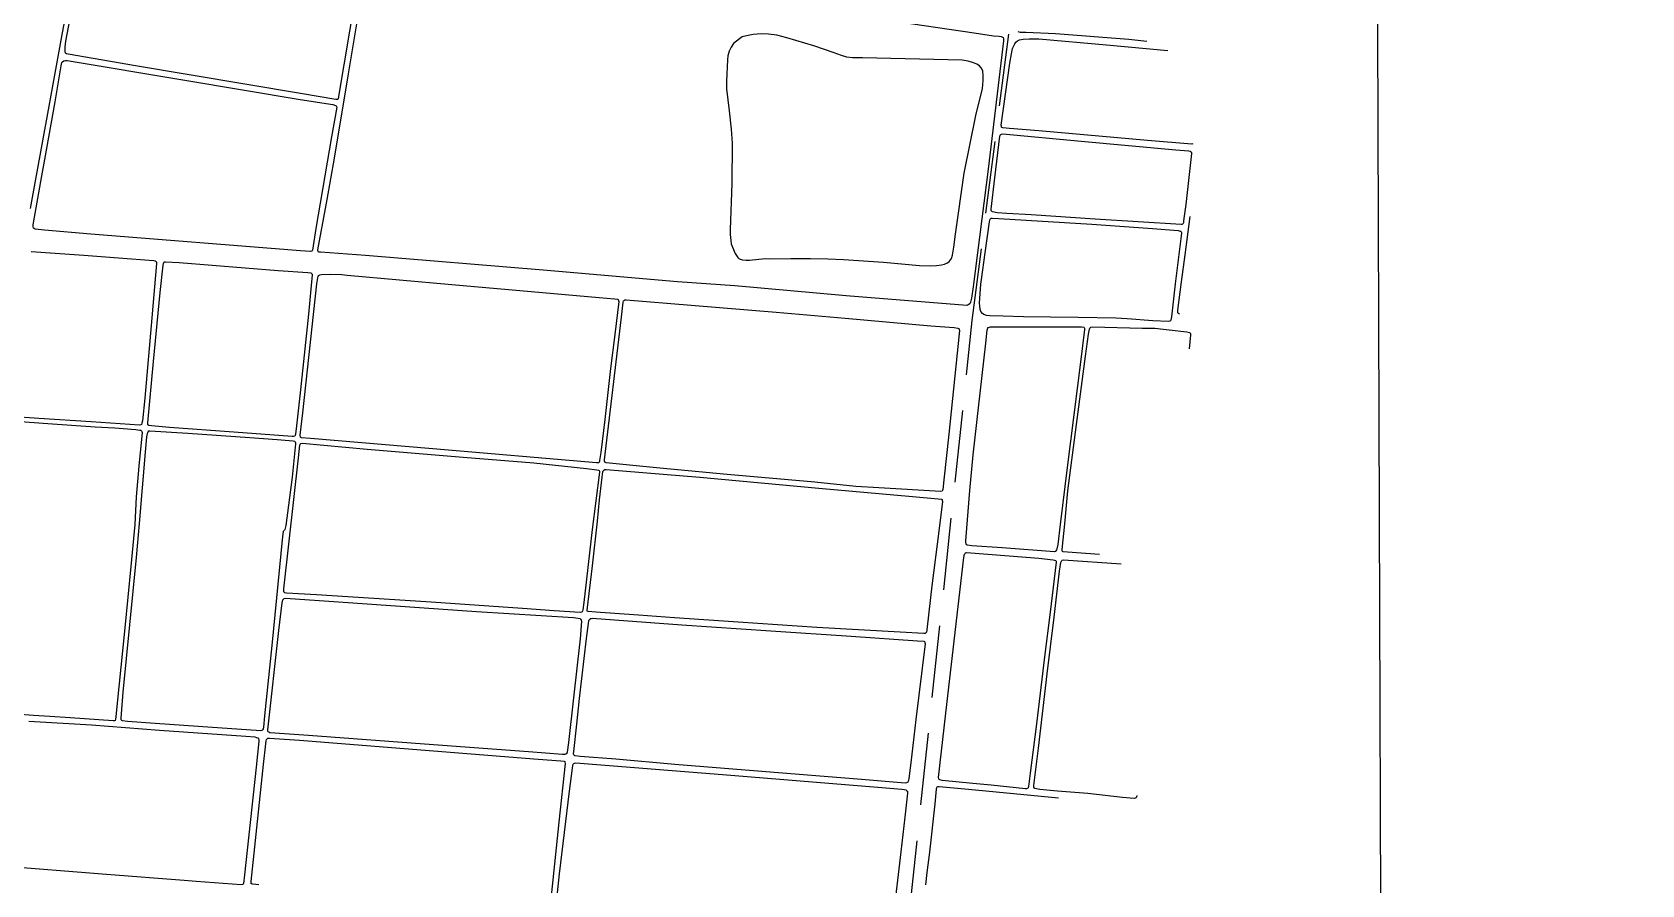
# Model space of a CAD drawing. Header units: metres. Extents: x 2 to 659295185, y -28 to 1124222152.
# Drawn here: x 659807 to 660924, y 1121860 to 1122451 of the extents above; entities that cross this region are included whole.
import ezdxf

# ---------------------------------------------------------------- set-up
doc = ezdxf.new("R2010")
doc.units = ezdxf.units.M
doc.header["$MEASUREMENT"] = 0
doc.linetypes.add('HIDDEN', pattern=[0.375, 0.25, -0.125])
doc.layers.add('División Parroquial', color=130, linetype='CONTINUOUS')
doc.layers.add('MANZANA', color=30, linetype='CONTINUOUS')
doc.layers.add('Limite Municipio', color=1, linetype='HIDDEN', lineweight=30)

msp = doc.modelspace()

# ---------------------------------------------------------------- linework, layer by layer
at = {"layer": 'División Parroquial', "color": 1, "flags": 128}
msp.add_lwpolyline([(660541.9791, 1123647.2094), (660568.3658, 1123600.6689), (660633.2193, 1123572.8945), (660679.4126, 1123590.261), (660736.4903, 1123597.4895), (660744.1507, 1121375.8717), (660747.4985, 1120403.1997)], dxfattribs=at)
at = {"layer": 'Limite Municipio', "color": 4, "linetype": 'HIDDEN', "lineweight": -3, "ltscale": 200}
msp.add_lwpolyline([(660578.0048, 1120632.9916), (660665.8177, 1121655.962), (660399.8619, 1121691.383), (660459.3346, 1122251.1816), (660620.3506, 1123516.0091), (660707.8769, 1124281.3124), (660742.4515, 1124368.6583), (660733.5109, 1124403.5071), (660683.7897, 1124483.6592), (660705.5993, 1124900.9898), (660734.4164, 1124927.6763), (661101.2557, 1125671.1097), (661132.5681, 1125745.1859), (661162.2243, 1125745.8423), (661217.1414, 1125787.7676), (661565.8495, 1126105.0778)], dxfattribs=at)
at = {"layer": 'MANZANA', "lineweight": -2}
for p, q in [((659830.3709, 1122444.7796), (659843.4323, 1122514.1855)), ((659837.7839, 1122503.7576), (659827.8312, 1122450.5184)), ((660032.9136, 1122485.7213), (660019.3574, 1122405.0377)), ((659827.8312, 1122450.5184), (659818.5216, 1122399.7088)), ((660492.7596, 1122450.8484), (660491.1186, 1122451.3983)), ((660492.1246, 1122445.6494), (660494.6479, 1122446.2193)), ((660496.5939, 1122450.7584), (660492.7596, 1122450.8484)), ((660494.6479, 1122446.2193), (660498.6966, 1122446.4593)), ((660516.9859, 1122449.8586), (660496.5939, 1122450.7584)), ((660498.6966, 1122446.4593), (660503.0834, 1122446.3693)), ((660503.0834, 1122446.3693), (660505.4912, 1122446.3793)), ((660505.4912, 1122446.3793), (660552.41, 1122442.2701)), ((660567.9534, 1122445.9894), (660516.9859, 1122449.8586)), ((659829.8432, 1122440.6804), (659830.3709, 1122444.7796)), ((659829.8514, 1122438.5809), (659829.8432, 1122440.6804)), ((659829.8597, 1122437.3611), (659829.8514, 1122438.5809)), ((659830.1895, 1122436.5913), (659829.8597, 1122437.3611)), ((659830.742, 1122436.1514), (659830.1895, 1122436.5913)), ((659832.0613, 1122435.7115), (659830.742, 1122436.1514)), ((659878.774, 1122427.7431), (659832.0613, 1122435.7115)), ((660485.4043, 1122429.4727), (660486.468, 1122436.1114)), ((660486.468, 1122436.1114), (660487.3338, 1122439.7706)), ((660487.3338, 1122439.7706), (660488.9582, 1122443.09)), ((660488.9582, 1122443.09), (660489.5025, 1122444.0898)), ((660489.5025, 1122444.0898), (660490.7064, 1122444.9796)), ((660490.7064, 1122444.9796), (660492.1246, 1122445.6494)), ((660552.41, 1122442.2701), (660594.9503, 1122438.2609)), ((660580.3469, 1122444.6096), (660567.9534, 1122445.9894)), ((659822.8919, 1122402.7182), (659827.0561, 1122427.6231)), ((659827.0561, 1122427.6231), (659827.5921, 1122430.0526)), ((659827.5921, 1122430.0526), (659827.9219, 1122430.5025)), ((659827.9219, 1122430.5025), (659828.9031, 1122431.1624)), ((659828.9031, 1122431.1624), (659830.107, 1122431.5023)), ((659830.107, 1122431.5023), (659831.2037, 1122431.5123)), ((659831.2037, 1122431.5123), (659913.0108, 1122417.8251)), ((659993.1521, 1122408.567), (659878.774, 1122427.7431)), ((660479.459, 1122386.6414), (660485.4043, 1122429.4727)), ((659913.0108, 1122417.8251), (659992.847, 1122404.4778)), ((659815.7263, 1122362.7563), (659822.8919, 1122402.7182)), ((659992.847, 1122404.4778), (660015.5396, 1122400.8186)), ((660017.7165, 1122404.2579), (659993.1521, 1122408.567)), ((660018.706, 1122404.2579), (660017.7165, 1122404.2579)), ((660019.143, 1122404.3678), (660018.706, 1122404.2579)), ((660019.3574, 1122405.0377), (660019.143, 1122404.3678)), ((659818.5216, 1122399.7088), (659809.3275, 1122349.1191)), ((660018.2937, 1122399.0589), (660014.6573, 1122378.4731)), ((660015.5396, 1122400.8186), (660017.4114, 1122400.2687)), ((660017.4114, 1122400.2687), (660017.8484, 1122399.9387)), ((660017.8484, 1122399.9387), (660018.1782, 1122399.4988)), ((660018.1782, 1122399.4988), (660018.2937, 1122399.0589)), ((660478.4036, 1122378.893), (660478.7251, 1122379.6729)), ((660478.7251, 1122379.6729), (660479.1622, 1122380.1128)), ((660479.1622, 1122380.1128), (660479.5992, 1122380.3427)), ((660479.5745, 1122385.8716), (660479.459, 1122386.6414)), ((660479.6899, 1122385.2117), (660479.5745, 1122385.8716)), ((660479.5992, 1122380.3427), (660480.4733, 1122380.4527)), ((660479.9043, 1122384.9918), (660479.6899, 1122385.2117)), ((660480.4568, 1122384.6618), (660479.9043, 1122384.9918)), ((660485.058, 1122384.3419), (660480.4568, 1122384.6618)), ((660480.4733, 1122380.4527), (660534.9618, 1122375.5037)), ((660505.4499, 1122382.6723), (660485.058, 1122384.3419)), ((660580.9819, 1122376.0436), (660505.4499, 1122382.6723)), ((660014.6573, 1122378.4731), (660003.8717, 1122314.936)), ((660474.9156, 1122350.0189), (660477.6614, 1122373.2542)), ((660477.6614, 1122373.2542), (660478.4036, 1122378.893)), ((660534.9618, 1122375.5037), (660600.6235, 1122369.4949)), ((660611.6729, 1122373.3042), (660580.9819, 1122376.0436)), ((660600.6235, 1122369.4949), (660609.5042, 1122368.7651)), ((660609.5042, 1122368.7651), (660610.6009, 1122368.4352)), ((660610.6009, 1122368.4352), (660611.1534, 1122367.9952)), ((660611.1534, 1122367.9952), (660611.376, 1122367.5553)), ((660612.3326, 1122373.5241), (660611.6729, 1122373.3042)), ((659813.6978, 1122351.4686), (659815.7263, 1122362.7563)), ((660611.0627, 1122362.7963), (660607.484, 1122331.5927)), ((660611.4832, 1122366.9954), (660611.0627, 1122362.7963)), ((660611.376, 1122367.5553), (660611.4832, 1122366.9954)), ((659809.3275, 1122349.1191), (659805.5839, 1122328.7532)), ((659807.6041, 1122317.3755), (659813.6978, 1122351.4686)), ((660472.4913, 1122328.3233), (660474.9156, 1122350.0189)), ((660472.4995, 1122327.5535), (660472.4913, 1122328.3233)), ((660472.6067, 1122327.0036), (660472.4995, 1122327.5535)), ((660472.9366, 1122326.6737), (660472.6067, 1122327.0036)), ((660473.3818, 1122326.4537), (660472.9366, 1122326.6737)), ((660476.6719, 1122325.6939), (660473.3818, 1122326.4537)), ((660483.3511, 1122325.3839), (660476.6719, 1122325.6939)), ((660500.2303, 1122324.4741), (660483.3511, 1122325.3839)), ((660544.5187, 1122321.4647), (660500.2303, 1122324.4741)), ((660607.484, 1122331.5927), (660605.9998, 1122320.195)), ((659807.6124, 1122316.0458), (659807.6041, 1122317.3755)), ((659807.9422, 1122315.166), (659807.6124, 1122316.0458)), ((659808.272, 1122314.8361), (659807.9422, 1122315.166)), ((659809.1543, 1122314.5061), (659808.272, 1122314.8361)), ((659815.6191, 1122313.6463), (659809.1543, 1122314.5061)), ((659847.7366, 1122311.0268), (659815.6191, 1122313.6463)), ((660003.8717, 1122314.936), (660001.5299, 1122299.7691)), ((660468.2447, 1122297.9995), (660471.2214, 1122319.4751)), ((660471.2214, 1122319.4751), (660471.6502, 1122321.3547)), ((660471.6502, 1122321.3547), (660471.9718, 1122321.6847)), ((660471.9718, 1122321.6847), (660472.5243, 1122322.0246)), ((660472.5243, 1122322.0246), (660473.1757, 1122322.0246)), ((660473.1757, 1122322.0246), (660477.7851, 1122321.8246)), ((660477.7851, 1122321.8246), (660542.2346, 1122317.8055)), ((660542.2346, 1122317.8055), (660584.4369, 1122314.896)), ((660604.2599, 1122317.6355), (660544.5187, 1122321.4647)), ((660584.4369, 1122314.896), (660602.1902, 1122313.4263)), ((660602.1902, 1122313.4263), (660603.5095, 1122313.0964)), ((660603.5095, 1122313.0964), (660603.9465, 1122312.9964)), ((660603.9465, 1122312.9964), (660604.1692, 1122312.6565)), ((660604.1692, 1122312.6565), (660604.499, 1122312.1066)), ((660604.8041, 1122317.7555), (660604.2599, 1122317.6355)), ((660604.499, 1122312.1066), (660604.5073, 1122311.6667)), ((660605.2411, 1122317.9754), (660604.8041, 1122317.7555)), ((660605.571, 1122318.4153), (660605.2411, 1122317.9754)), ((660605.7854, 1122318.8652), (660605.571, 1122318.4153)), ((660605.9998, 1122320.195), (660605.7854, 1122318.8652)), ((660606.981, 1122296.6398), (660610.4772, 1122323.1944)), ((659993.0944, 1122299.3992), (659847.7366, 1122311.0268)), ((660604.5073, 1122311.6667), (660600.1699, 1122276.4739)), ((659806.3755, 1122298.8993), (659842.7644, 1122296.5198)), ((659842.7644, 1122296.5198), (659869.951, 1122294.3202)), ((659869.951, 1122294.3202), (659888.1495, 1122292.8505)), ((659888.1495, 1122292.8505), (659891.3242, 1122292.6406)), ((659893.3114, 1122290.551), (659890.0791, 1122253.0386)), ((659891.3242, 1122292.6406), (659892.4209, 1122292.4306)), ((659892.4209, 1122292.4306), (659892.9733, 1122291.9907)), ((659892.9733, 1122291.9907), (659893.3032, 1122291.5408)), ((659893.3032, 1122291.5408), (659893.3114, 1122290.551)), ((659897.8054, 1122289.4612), (659898.0198, 1122290.681)), ((659898.0198, 1122290.681), (659898.2342, 1122291.3508)), ((659898.2342, 1122291.3508), (659898.6712, 1122291.6808)), ((659898.6712, 1122291.6808), (659899.4381, 1122291.7908)), ((659899.4381, 1122291.7908), (659908.9785, 1122291.2809)), ((659908.9785, 1122291.2809), (659977.6005, 1122285.842)), ((660000.1116, 1122298.8793), (659993.0944, 1122299.3992)), ((660000.7713, 1122299.1093), (660000.1116, 1122298.8793)), ((660001.1011, 1122299.1093), (660000.7713, 1122299.1093)), ((660001.3155, 1122299.4392), (660001.1011, 1122299.1093)), ((660001.5299, 1122299.7691), (660001.3155, 1122299.4392)), ((660465.6967, 1122279.6332), (660468.2447, 1122297.9995)), ((660604.5485, 1122277.8236), (660606.981, 1122296.6398)), ((659895.7027, 1122270.4351), (659897.8054, 1122289.4612)), ((659977.6005, 1122285.842), (659998.2068, 1122284.3823)), ((659998.2068, 1122284.3823), (660000.4002, 1122284.0623)), ((660001.2825, 1122282.7426), (659998.6603, 1122255.4082)), ((660000.4002, 1122284.0623), (660000.8372, 1122283.7324)), ((660000.8372, 1122283.7324), (660001.1671, 1122283.2925)), ((660001.1671, 1122283.2925), (660001.2825, 1122282.7426)), ((660004.5973, 1122276.4539), (660005.1251, 1122280.763)), ((660005.1251, 1122280.763), (660005.3395, 1122281.5428)), ((660005.3395, 1122281.5428), (660005.7765, 1122282.2027)), ((660005.7765, 1122282.2027), (660006.5434, 1122282.6526)), ((660006.5434, 1122282.6526), (660007.8545, 1122282.9925)), ((660007.8545, 1122282.9925), (660014.0966, 1122283.1325)), ((660014.0966, 1122283.1325), (660021.7734, 1122283.0525)), ((660021.7734, 1122283.0525), (660025.6078, 1122282.6326)), ((660025.6078, 1122282.6326), (660098.2866, 1122276.0939)), ((660465.2762, 1122276.2039), (660465.6967, 1122279.6332)), ((659891.0933, 1122222.7448), (659895.7027, 1122270.4351)), ((659994.8095, 1122187.0421), (660004.5973, 1122276.4539)), ((660098.2866, 1122276.0939), (660200.4609, 1122267.1558)), ((660464.2372, 1122263.1466), (660465.2762, 1122276.2039)), ((660600.1699, 1122276.4739), (660597.5313, 1122253.6785)), ((660602.0005, 1122258.3476), (660604.5485, 1122277.8236)), ((660200.4609, 1122267.1558), (660211.0898, 1122266.206)), ((660211.0898, 1122266.206), (660213.176, 1122265.776)), ((660213.9511, 1122264.2264), (660211.3124, 1122241.321)), ((660213.176, 1122265.776), (660213.5058, 1122265.5561)), ((660213.5058, 1122265.5561), (660213.8356, 1122265.0062)), ((660213.8356, 1122265.0062), (660213.9511, 1122264.2264)), ((660215.9713, 1122253.5085), (660217.134, 1122263.8064)), ((660217.134, 1122263.8064), (660217.2329, 1122264.6863)), ((660217.2329, 1122264.6863), (660217.67, 1122265.0262)), ((660217.67, 1122265.0262), (660218.2224, 1122265.3561)), ((660218.2224, 1122265.3561), (660219.0965, 1122265.4661)), ((660219.0965, 1122265.4661), (660264.259, 1122261.8069)), ((660264.259, 1122261.8069), (660323.2333, 1122256.8679)), ((660323.2333, 1122256.8679), (660371.0344, 1122252.7687)), ((660464.4681, 1122261.157), (660464.2372, 1122263.1466)), ((660464.8062, 1122258.6175), (660464.4681, 1122261.157)), ((660465.3586, 1122257.3978), (660464.8062, 1122258.6175)), ((660466.4636, 1122255.8581), (660465.3586, 1122257.3978)), ((660601.9016, 1122257.0178), (660602.0005, 1122258.3476)), ((660602.017, 1122256.358), (660601.9016, 1122257.0178)), ((660602.3468, 1122255.9181), (660602.017, 1122256.358)), ((659890.0791, 1122253.0386), (659885.181, 1122197.28)), ((659998.6603, 1122255.4082), (659993.0944, 1122202.9588)), ((660205.8372, 1122168.0859), (660215.9713, 1122253.5085)), ((660371.0344, 1122252.7687), (660430.6684, 1122247.5098)), ((660430.6684, 1122247.5098), (660446.7807, 1122246.14)), ((660446.7807, 1122246.14), (660449.4112, 1122245.8201)), ((660449.4112, 1122245.8201), (660449.9636, 1122245.5002)), ((660449.9636, 1122245.5002), (660450.2935, 1122244.9403)), ((660467.2304, 1122255.1982), (660466.4636, 1122255.8581)), ((660469.1022, 1122254.6483), (660467.2304, 1122255.1982)), ((660471.51, 1122254.4384), (660469.1022, 1122254.6483)), ((660469.6959, 1122244.3704), (660470.0175, 1122245.7001)), ((660470.0175, 1122245.7001), (660470.2319, 1122246.14)), ((660470.2319, 1122246.14), (660471.2214, 1122246.48)), ((660471.2214, 1122246.48), (660471.9883, 1122246.59)), ((660480.7206, 1122254.0384), (660471.51, 1122254.4384)), ((660471.9883, 1122246.59), (660516.0376, 1122246.6799)), ((660494.854, 1122253.6585), (660480.7206, 1122254.0384)), ((660513.5968, 1122253.4086), (660494.854, 1122253.6585)), ((660532.7767, 1122253.0586), (660513.5968, 1122253.4086)), ((660516.0376, 1122246.6799), (660535.102, 1122246.7599)), ((660558.9655, 1122252.6187), (660532.7767, 1122253.0586)), ((660535.102, 1122246.7599), (660536.7429, 1122246.55)), ((660536.7429, 1122246.55), (660537.0727, 1122246.33)), ((660537.0727, 1122246.33), (660537.1882, 1122245.7801)), ((660537.1882, 1122245.7801), (660537.1964, 1122244.8903)), ((660540.7009, 1122245.0203), (660540.9153, 1122245.7901)), ((660540.9153, 1122245.7901), (660541.2451, 1122246.24)), ((660541.2451, 1122246.24), (660541.6822, 1122246.46)), ((660541.6822, 1122246.46), (660542.6634, 1122246.6899)), ((660542.6634, 1122246.6899), (660577.296, 1122245.8501)), ((660566.8567, 1122252.2188), (660558.9655, 1122252.6187)), ((660584.5028, 1122250.9691), (660566.8567, 1122252.2188)), ((660577.296, 1122245.8501), (660586.0613, 1122245.7801)), ((660595.577, 1122250.3592), (660584.5028, 1122250.9691)), ((660586.0613, 1122245.7801), (660596.0388, 1122244.6004)), ((660596.4511, 1122250.5791), (660595.577, 1122250.3592)), ((660596.7809, 1122250.7991), (660596.4511, 1122250.5791)), ((660597.1025, 1122251.359), (660596.7809, 1122250.7991)), ((660597.5313, 1122253.6785), (660597.1025, 1122251.359)), ((660603.2209, 1122255.5881), (660602.3468, 1122255.9181)), ((660211.3124, 1122241.321), (660208.3522, 1122217.7558)), ((660450.4089, 1122244.1704), (660442.9547, 1122172.2451)), ((660450.2935, 1122244.9403), (660450.4089, 1122244.1704)), ((660459.9988, 1122157.948), (660468.6405, 1122235.4022)), ((660468.6405, 1122235.4022), (660469.6959, 1122244.3704)), ((660537.1964, 1122244.8903), (660534.3351, 1122222.2049)), ((660537.9303, 1122226.3141), (660540.0577, 1122241.7009)), ((660540.0577, 1122241.7009), (660540.7009, 1122245.0203)), ((660596.0388, 1122244.6004), (660608.2096, 1122243.2206)), ((660608.2096, 1122243.2206), (660609.966, 1122242.7907)), ((660610.8483, 1122241.241), (660609.7928, 1122231.503)), ((660609.966, 1122242.7907), (660610.403, 1122242.5708)), ((660610.403, 1122242.5708), (660610.7329, 1122242.1309)), ((660610.7329, 1122242.1309), (660610.8483, 1122241.241)), ((660531.68, 1122179.0637), (660537.9303, 1122226.3141)), ((659887.1188, 1122180.0335), (659891.0933, 1122222.7448)), ((660208.3522, 1122217.7558), (660204.3447, 1122182.343)), ((660534.3351, 1122222.2049), (660525.1328, 1122149.0598)), ((659993.0944, 1122202.9588), (659990.1424, 1122175.8543)), ((659885.181, 1122197.28), (659883.4989, 1122181.5632)), ((659789.3643, 1122181.8031), (659817.7548, 1122179.6136)), ((659811.7106, 1122183.2328), (659791.8711, 1122184.5826)), ((659847.9923, 1122180.8533), (659811.7106, 1122183.2328)), ((659817.7548, 1122179.6136), (659850.6392, 1122177.434)), ((659881.4292, 1122178.5738), (659847.9923, 1122180.8533)), ((659882.4104, 1122178.6838), (659881.4292, 1122178.5738)), ((659882.7403, 1122179.0137), (659882.4104, 1122178.6838)), ((659883.0701, 1122179.7935), (659882.7403, 1122179.0137)), ((659883.4989, 1122181.5632), (659883.0701, 1122179.7935)), ((659887.127, 1122179.2537), (659887.1188, 1122180.0335)), ((659887.3414, 1122178.7038), (659887.127, 1122179.2537)), ((659888.0011, 1122178.2639), (659887.3414, 1122178.7038)), ((659889.7575, 1122178.0539), (659888.0011, 1122178.2639)), ((659993.0119, 1122171.5452), (659994.8095, 1122187.0421)), ((660204.3447, 1122182.343), (660201.4916, 1122159.6576)), ((660525.644, 1122133.0231), (660531.68, 1122179.0637)), ((659850.6392, 1122177.434), (659864.3438, 1122176.6142)), ((659864.3438, 1122176.6142), (659878.8152, 1122175.5744)), ((659878.8152, 1122175.5744), (659881.6601, 1122175.1445)), ((659883.202, 1122173.3749), (659880.9014, 1122150.0296)), ((659881.6601, 1122175.1445), (659882.3197, 1122174.9245)), ((659882.3197, 1122174.9245), (659882.765, 1122174.4846)), ((659882.765, 1122174.4846), (659883.0948, 1122174.0447)), ((659883.0948, 1122174.0447), (659883.202, 1122173.3749)), ((659885.6758, 1122159.7876), (659886.6158, 1122170.5154)), ((659886.6158, 1122170.5154), (659886.9374, 1122172.625)), ((659886.9374, 1122172.625), (659887.1518, 1122173.2849)), ((659887.1518, 1122173.2849), (659887.4734, 1122173.9547)), ((659887.4734, 1122173.9547), (659888.0176, 1122174.5046)), ((659888.0176, 1122174.5046), (659888.6773, 1122174.6246)), ((659888.6773, 1122174.6246), (659914.9898, 1122172.855)), ((659902.2582, 1122176.8941), (659889.7575, 1122178.0539)), ((659946.9836, 1122173.5548), (659902.2582, 1122176.8941)), ((659914.9898, 1122172.855), (659957.9588, 1122169.8456)), ((659987.3223, 1122170.5254), (659946.9836, 1122173.5548)), ((659957.9588, 1122169.8456), (659977.0315, 1122168.4958)), ((659977.0315, 1122168.4958), (659988.0974, 1122167.546)), ((659988.3036, 1122170.6454), (659987.3223, 1122170.5254)), ((659988.0974, 1122167.546), (659988.9797, 1122167.3261)), ((659989.1776, 1122170.9753), (659988.3036, 1122170.6454)), ((659988.9797, 1122167.3261), (659989.4167, 1122166.9962)), ((659989.5074, 1122171.4253), (659989.1776, 1122170.9753)), ((659989.4167, 1122166.9962), (659989.6394, 1122166.3363)), ((659989.7218, 1122172.415), (659989.5074, 1122171.4253)), ((659990.1424, 1122175.8543), (659989.7218, 1122172.415)), ((659993.1274, 1122170.2255), (659993.0119, 1122171.5452)), ((659993.35, 1122170.0055), (659993.1274, 1122170.2255)), ((659993.787, 1122169.7856), (659993.35, 1122170.0055)), ((660000.0374, 1122169.1457), (659993.787, 1122169.7856)), ((660084.9943, 1122162.1171), (660000.0374, 1122169.1457)), ((660204.0313, 1122154.3587), (660205.8372, 1122168.0859)), ((660442.9547, 1122172.2451), (660439.6976, 1122140.4915)), ((659881.5116, 1122110.3277), (659885.6758, 1122159.7876)), ((659985.3433, 1122097.9702), (659991.8823, 1122155.9484)), ((659989.7548, 1122165.5664), (659987.3388, 1122142.3212)), ((659989.6394, 1122166.3363), (659989.7548, 1122165.5664)), ((659991.8823, 1122155.9484), (659992.7151, 1122164.5766)), ((659992.7151, 1122164.5766), (659993.0449, 1122165.3565)), ((659993.0449, 1122165.3565), (659993.3665, 1122165.7964)), ((659993.3665, 1122165.7964), (659994.356, 1122166.0264)), ((659994.356, 1122166.0264), (660039.5185, 1122161.8072)), ((660039.5185, 1122161.8072), (660105.947, 1122156.2383)), ((660198.5643, 1122152.3391), (660084.9943, 1122162.1171)), ((660105.947, 1122156.2383), (660155.1665, 1122152.3691)), ((660201.4916, 1122159.6576), (660200.7495, 1122153.8988)), ((660457.591, 1122133.273), (660459.9988, 1122157.948)), ((659880.9014, 1122150.0296), (659879.244, 1122128.7839)), ((660155.1665, 1122152.3691), (660191.6791, 1122148.4399)), ((660191.6791, 1122148.4399), (660198.8035, 1122147.4801)), ((660200.6753, 1122145.8305), (660195.5958, 1122106.0985)), ((660200.0981, 1122152.4591), (660198.5643, 1122152.3391)), ((660198.8035, 1122147.4801), (660200.0156, 1122147.3701)), ((660200.0156, 1122147.3701), (660200.4526, 1122147.0402)), ((660200.3125, 1122152.789), (660200.0981, 1122152.4591)), ((660200.6423, 1122153.239), (660200.3125, 1122152.789)), ((660200.4526, 1122147.0402), (660200.6753, 1122146.6003)), ((660200.7495, 1122153.8988), (660200.6423, 1122153.239)), ((660200.6753, 1122146.6003), (660200.6753, 1122145.8305)), ((660202.5553, 1122142.5211), (660202.9759, 1122146.1704)), ((660202.9759, 1122146.1704), (660203.1903, 1122146.8303)), ((660203.1903, 1122146.8303), (660203.6273, 1122147.3901)), ((660203.6273, 1122147.3901), (660204.3942, 1122147.7201)), ((660204.1468, 1122153.4789), (660204.0313, 1122154.3587)), ((660204.3694, 1122152.919), (660204.1468, 1122153.4789)), ((660204.6992, 1122152.6991), (660204.3694, 1122152.919)), ((660204.3942, 1122147.7201), (660205.3754, 1122147.8401)), ((660205.2517, 1122152.3691), (660204.6992, 1122152.6991)), ((660221.3641, 1122150.6795), (660205.2517, 1122152.3691)), ((660205.3754, 1122147.8401), (660270.3856, 1122142.3812)), ((660242.4157, 1122148.6699), (660221.3641, 1122150.6795)), ((660289.3346, 1122144.2408), (660242.4157, 1122148.6699)), ((660525.1328, 1122149.0598), (660520.2677, 1122109.5478)), ((659987.3388, 1122142.3212), (659982.886, 1122108.908)), ((660200.766, 1122126.6944), (660202.5553, 1122142.5211)), ((660270.3856, 1122142.3812), (660352.9348, 1122134.7927)), ((660350.0652, 1122138.8719), (660289.3346, 1122144.2408)), ((660378.4639, 1122136.0125), (660350.0652, 1122138.8719)), ((660352.9348, 1122134.7927), (660417.945, 1122129.1139)), ((660394.4609, 1122135.0826), (660378.4639, 1122136.0125)), ((660437.43, 1122132.4032), (660394.4609, 1122135.0826)), ((660438.9637, 1122133.9629), (660438.741, 1122133.0731)), ((660439.6976, 1122140.4915), (660438.9637, 1122133.9629)), ((659879.244, 1122128.7839), (659878.2298, 1122109.6478)), ((660199.2982, 1122111.9774), (660200.766, 1122126.6944)), ((660417.945, 1122129.1139), (660435.6983, 1122127.4242)), ((660435.6983, 1122127.4242), (660437.8917, 1122127.2043)), ((660438.5596, 1122125.5546), (660436.0199, 1122104.9688)), ((660438.4195, 1122132.6331), (660437.43, 1122132.4032)), ((660437.8917, 1122127.2043), (660438.337, 1122126.8743)), ((660438.337, 1122126.8743), (660438.4442, 1122126.3244)), ((660438.741, 1122133.0731), (660438.4195, 1122132.6331)), ((660438.4442, 1122126.3244), (660438.5596, 1122125.5546)), ((660454.9029, 1122098.2002), (660457.591, 1122133.273)), ((660523.4424, 1122110.0078), (660525.644, 1122133.0231)), ((660195.8185, 1122080.9937), (660199.2982, 1122111.9774)), ((659878.2298, 1122109.6478), (659875.4015, 1122080.4438)), ((659879.3182, 1122086.7625), (659881.5116, 1122110.3277)), ((659980.6184, 1122101.3695), (659973.1807, 1122025.5749)), ((659981.039, 1122104.7988), (659980.6184, 1122101.3695)), ((659981.2616, 1122105.0288), (659981.039, 1122104.7988)), ((659981.5832, 1122105.1387), (659981.2616, 1122105.0288)), ((659982.1357, 1122105.5787), (659981.5832, 1122105.1387)), ((659982.3501, 1122106.0286), (659982.1357, 1122105.5787)), ((659982.886, 1122108.908), (659982.3501, 1122106.0286)), ((660195.5958, 1122106.0985), (660189.6836, 1122055.5288)), ((660436.0199, 1122104.9688), (660431.3693, 1122067.0165)), ((660520.2677, 1122109.5478), (660518.6845, 1122095.7207)), ((660521.7685, 1122092.3014), (660523.4424, 1122110.0078)), ((659981.5502, 1122064.8769), (659985.3433, 1122097.9702)), ((660453.5258, 1122086.8025), (660453.8474, 1122089.012)), ((660453.8474, 1122089.012), (660454.2845, 1122089.5719)), ((660454.2845, 1122089.5719), (660454.7215, 1122090.0118)), ((660454.7215, 1122090.0118), (660455.3729, 1122090.2318)), ((660454.9029, 1122097.0904), (660454.9029, 1122098.2002)), ((660455.0183, 1122096.1006), (660454.9029, 1122097.0904)), ((660455.4636, 1122095.5407), (660455.0183, 1122096.1006)), ((660455.3729, 1122090.2318), (660484.9755, 1122087.8223)), ((660455.9006, 1122095.3307), (660455.4636, 1122095.5407)), ((660459.0835, 1122094.9008), (660455.9006, 1122095.3307)), ((660480.1269, 1122093.3311), (660459.0835, 1122094.9008)), ((660516.4087, 1122090.7317), (660480.1269, 1122093.3311)), ((660517.0683, 1122090.9516), (660516.4087, 1122090.7317)), ((660517.3899, 1122091.2916), (660517.0683, 1122090.9516)), ((660517.7197, 1122091.9514), (660517.3899, 1122091.2916)), ((660518.0413, 1122092.7313), (660517.7197, 1122091.9514)), ((660518.6845, 1122095.7207), (660518.0413, 1122092.7313)), ((660521.7767, 1122091.4215), (660521.7685, 1122092.3014)), ((660521.8921, 1122090.8716), (660521.7767, 1122091.4215)), ((660522.3292, 1122090.6517), (660521.8921, 1122090.8716)), ((660525.3966, 1122090.3318), (660522.3292, 1122090.6517)), ((660547.5367, 1122088.7721), (660525.3966, 1122090.3318)), ((659870.2066, 1121993.2615), (659879.3182, 1122086.7625)), ((659875.4015, 1122080.4438), (659871.2126, 1122037.9524)), ((660192.0089, 1122050.2299), (660195.8185, 1122080.9937)), ((660441.0829, 1121978.7945), (660453.5258, 1122086.8025)), ((660484.9755, 1122087.8223), (660505.4747, 1122086.1526)), ((660505.4747, 1122086.1526), (660515.5593, 1122085.2028)), ((660517.5383, 1122083.5531), (660513.4237, 1122048.9102)), ((660515.5593, 1122085.2028), (660516.4334, 1122084.9828)), ((660516.4334, 1122084.9828), (660517.0931, 1122084.5429)), ((660517.0931, 1122084.5429), (660517.4229, 1122084.213)), ((660517.4229, 1122084.213), (660517.5383, 1122083.5531)), ((660519.8719, 1122077.1444), (660520.8284, 1122083.3432)), ((660520.8284, 1122083.3432), (660521.15, 1122084.233)), ((660521.15, 1122084.233), (660521.3644, 1122084.6729)), ((660521.3644, 1122084.6729), (660521.6942, 1122084.8929)), ((660521.6942, 1122084.8929), (660522.6837, 1122085.1228)), ((660522.6837, 1122085.1228), (660562.6926, 1122082.3134)), ((660431.3693, 1122067.0165), (660429.2583, 1122048.8602)), ((660516.1778, 1122045.2709), (660519.8719, 1122077.1444)), ((659978.1694, 1122036.1028), (659980.4947, 1122055.2489)), ((659980.4947, 1122055.2489), (659980.9235, 1122057.2485)), ((659980.9235, 1122057.2485), (659981.1462, 1122057.6884)), ((659981.1462, 1122057.6884), (659981.7976, 1122058.2483)), ((659981.5502, 1122063.5472), (659981.5502, 1122064.8769)), ((659981.6657, 1122062.8873), (659981.5502, 1122063.5472)), ((659981.9955, 1122062.4474), (659981.6657, 1122062.8873)), ((659981.7976, 1122058.2483), (659982.7788, 1122058.4682)), ((659982.3253, 1122062.2275), (659981.9955, 1122062.4474)), ((659983.5375, 1122062.0075), (659982.3253, 1122062.2275)), ((659982.7788, 1122058.4682), (660019.5058, 1122055.8688)), ((660004.251, 1122060.8878), (659983.5375, 1122062.0075)), ((660083.8317, 1122055.8288), (660004.251, 1122060.8878)), ((660019.5058, 1122055.8688), (660115.4132, 1122049.3301)), ((660147.2999, 1122051.2497), (660083.8317, 1122055.8288)), ((660189.6836, 1122055.5288), (660189.1641, 1122050.3299)), ((660115.4132, 1122049.3301), (660182.5014, 1122044.991)), ((660169.2174, 1122049.8), (660147.2999, 1122051.2497)), ((660187.1933, 1122048.5503), (660169.2174, 1122049.8)), ((660182.5014, 1122044.991), (660185.7915, 1122044.6711)), ((660185.7915, 1122044.6711), (660186.8882, 1122044.4511)), ((660186.8882, 1122044.4511), (660187.3253, 1122044.2411)), ((660188.0756, 1122048.7702), (660187.1933, 1122048.5503)), ((660187.3253, 1122044.2411), (660187.6551, 1122043.9012)), ((660188.6199, 1122049.1101), (660188.0756, 1122048.7702)), ((660188.8342, 1122049.4401), (660188.6199, 1122049.1101)), ((660189.1641, 1122050.3299), (660188.8342, 1122049.4401)), ((660192.1243, 1122049.68), (660192.0089, 1122050.2299)), ((660192.347, 1122049.3501), (660192.1243, 1122049.68)), ((660192.784, 1122049.2401), (660192.347, 1122049.3501)), ((660198.0449, 1122048.7102), (660192.784, 1122049.2401)), ((660193.9054, 1122043.9312), (660194.5569, 1122044.3811)), ((660194.5569, 1122044.3811), (660195.5464, 1122044.6011)), ((660195.5464, 1122044.6011), (660210.9991, 1122043.5713)), ((660227.7546, 1122046.6307), (660198.0449, 1122048.7102)), ((660252.7395, 1122044.861), (660227.7546, 1122046.6307)), ((660296.8053, 1122041.9616), (660252.7395, 1122044.861)), ((660429.2583, 1122048.8602), (660427.6751, 1122036.5827)), ((660513.4237, 1122048.9102), (660509.3997, 1122017.9265)), ((660511.3127, 1122005.9889), (660516.1778, 1122045.2709)), ((659871.2126, 1122037.9524), (659865.7538, 1121983.4035)), ((659970.5915, 1121967.2768), (659978.1694, 1122036.1028)), ((660188.1004, 1122042.4715), (660187.1686, 1122030.304)), ((660187.6551, 1122043.9012), (660187.9849, 1122043.2413)), ((660187.9849, 1122043.2413), (660188.1004, 1122042.4715)), ((660191.6626, 1122030.4339), (660192.9324, 1122040.8318)), ((660192.9324, 1122040.8318), (660193.2458, 1122042.8214)), ((660193.2458, 1122042.8214), (660193.4684, 1122043.4913)), ((660193.4684, 1122043.4913), (660193.9054, 1122043.9312)), ((660210.9991, 1122043.5713), (660257.8025, 1122040.022)), ((660257.8025, 1122040.022), (660319.6298, 1122035.7629)), ((660351.5083, 1122038.2324), (660296.8053, 1122041.9616)), ((660319.6298, 1122035.7629), (660375.314, 1122032.1436)), ((660409.2704, 1122034.953), (660351.5083, 1122038.2324)), ((660425.6054, 1122033.9132), (660409.2704, 1122034.953)), ((660426.7021, 1122034.0332), (660425.6054, 1122033.9132)), ((660427.1309, 1122034.4731), (660426.7021, 1122034.0332)), ((660427.4607, 1122035.033), (660427.1309, 1122034.4731)), ((660427.6751, 1122036.5827), (660427.4607, 1122035.033)), ((659973.1807, 1122025.5749), (659968.2497, 1121976.8948)), ((660187.1686, 1122030.304), (660185.4864, 1122014.0373)), ((660186.8058, 1121988.9324), (660191.6626, 1122030.4339)), ((660375.314, 1122032.1436), (660421.3506, 1122028.9243)), ((660426.6197, 1122026.8447), (660420.1714, 1121974.2754)), ((660421.3506, 1122028.9243), (660425.6302, 1122028.7143)), ((660425.6302, 1122028.7143), (660426.0672, 1122028.4943)), ((660426.0672, 1122028.4943), (660426.397, 1122028.0544)), ((660426.397, 1122028.0544), (660426.5125, 1122027.5045)), ((660426.5125, 1122027.5045), (660426.6197, 1122026.8447)), ((660185.4864, 1122014.0373), (660179.0547, 1121958.4786)), ((660509.3997, 1122017.9265), (660503.8008, 1121971.336)), ((660505.1861, 1121954.5294), (660511.3127, 1122005.9889)), ((659868.6399, 1121975.2252), (659870.2066, 1121993.2615)), ((660184.9175, 1121971.116), (660186.8058, 1121988.9324)), ((659807.9257, 1121977.1648), (659783.1552, 1121978.9344)), ((659819.2143, 1121976.4449), (659807.9257, 1121977.1648)), ((659865.7538, 1121983.4035), (659865.1354, 1121976.315)), ((660435.9127, 1121934.0936), (660441.0829, 1121978.7945)), ((659804.5449, 1121973.2856), (659848.1737, 1121970.5961)), ((659833.3559, 1121975.4052), (659819.2143, 1121976.4449)), ((659863.2801, 1121973.3256), (659833.3559, 1121975.4052)), ((659848.1737, 1121970.5961), (659895.4224, 1121966.9469)), ((659863.9397, 1121973.4356), (659863.2801, 1121973.3256)), ((659864.484, 1121973.7755), (659863.9397, 1121973.4356)), ((659864.8138, 1121974.5453), (659864.484, 1121973.7755)), ((659865.1354, 1121976.315), (659864.8138, 1121974.5453)), ((659868.7553, 1121974.2354), (659868.6399, 1121975.2252)), ((659869.0851, 1121973.6855), (659868.7553, 1121974.2354)), ((659869.7448, 1121973.3556), (659869.0851, 1121973.6855)), ((659873.1421, 1121973.0356), (659869.7448, 1121973.3556)), ((659892.223, 1121971.6859), (659873.1421, 1121973.0356)), ((659922.1471, 1121969.4964), (659892.223, 1121971.6859)), ((659895.4224, 1121966.9469), (659955.1553, 1121962.7877)), ((659965.6605, 1121966.487), (659922.1471, 1121969.4964)), ((659966.4273, 1121966.7069), (659965.6605, 1121966.487)), ((659966.7572, 1121967.1468), (659966.4273, 1121966.7069)), ((659967.1942, 1121967.8167), (659966.7572, 1121967.1468)), ((659967.4003, 1121969.1464), (659967.1942, 1121967.8167)), ((659968.2497, 1121976.8948), (659967.4003, 1121969.1464)), ((659970.5915, 1121966.287), (659970.5915, 1121967.2768)), ((659970.8141, 1121965.7371), (659970.5915, 1121966.287)), ((660182.8065, 1121952.0899), (660184.9175, 1121971.116)), ((660420.1714, 1121974.2754), (660416.6917, 1121944.4015)), ((660503.8008, 1121971.336), (660499.5706, 1121937.2529)), ((659955.1553, 1121962.7877), (659961.5211, 1121962.2578)), ((659961.5211, 1121962.2578), (659962.6178, 1121961.9379)), ((659964.2669, 1121959.3984), (659962.3786, 1121941.2521)), ((659962.6178, 1121961.9379), (659963.4918, 1121961.608)), ((659963.4918, 1121961.608), (659964.0443, 1121961.0581)), ((659964.0443, 1121961.0581), (659964.2669, 1121960.3982)), ((659964.2669, 1121960.3982), (659964.2669, 1121959.3984)), ((659967.524, 1121943.0417), (659969.099, 1121957.4288)), ((659969.099, 1121957.4288), (659969.4206, 1121959.6384)), ((659969.4206, 1121959.6384), (659969.635, 1121960.4182)), ((659969.635, 1121960.4182), (659970.072, 1121960.8581)), ((659970.072, 1121960.8581), (659970.509, 1121961.308)), ((659970.509, 1121961.308), (659971.7129, 1121961.418)), ((659971.144, 1121965.5172), (659970.8141, 1121965.7371)), ((659971.9108, 1121965.0773), (659971.144, 1121965.5172)), ((659971.7129, 1121961.418), (659992.4265, 1121959.9683)), ((659975.3164, 1121964.8673), (659971.9108, 1121965.0773)), ((659998.7675, 1121963.3176), (659975.3164, 1121964.8673)), ((659992.4265, 1121959.9683), (660158.069, 1121946.891)), ((660085.4808, 1121956.8489), (659998.7675, 1121963.3176)), ((660151.3569, 1121951.9399), (660085.4808, 1121956.8489)), ((660179.0547, 1121958.4786), (660178.3208, 1121951.62)), ((660175.0389, 1121950.1703), (660151.3569, 1121951.9399)), ((660158.069, 1121946.891), (660173.8515, 1121945.7412)), ((660176.82, 1121943.8716), (660172.5075, 1121903.0399)), ((660173.8515, 1121945.7412), (660176.0449, 1121945.4213)), ((660176.5727, 1121950.1803), (660175.0389, 1121950.1703)), ((660176.0449, 1121945.4213), (660176.482, 1121945.2013)), ((660176.482, 1121945.2013), (660176.7046, 1121944.7614)), ((660177.2241, 1121950.4002), (660176.5727, 1121950.1803)), ((660176.7046, 1121944.7614), (660176.82, 1121943.8716)), ((660177.991, 1121950.7402), (660177.2241, 1121950.4002)), ((660178.0982, 1121951.0701), (660177.991, 1121950.7402)), ((660178.3208, 1121951.62), (660178.0982, 1121951.0701)), ((660182.4107, 1121943.3417), (660182.7406, 1121943.7916)), ((660182.5921, 1121950.6502), (660182.8065, 1121952.0899)), ((660182.823, 1121949.8703), (660182.5921, 1121950.6502)), ((660182.7406, 1121943.7916), (660183.2848, 1121944.1215)), ((660183.3672, 1121949.4304), (660182.823, 1121949.8703)), ((660183.2848, 1121944.1215), (660184.1589, 1121944.2415)), ((660183.6971, 1121949.2105), (660183.3672, 1121949.4304)), ((660187.317, 1121948.6806), (660183.6971, 1121949.2105)), ((660184.1589, 1121944.2415), (660291.8083, 1121935.6532)), ((660211.8731, 1121946.801), (660187.317, 1121948.6806)), ((660252.9787, 1121943.2217), (660211.8731, 1121946.801)), ((660416.6917, 1121944.4015), (660415.3146, 1121933.4437)), ((660502.0197, 1121928.5247), (660505.1861, 1121954.5294)), ((659962.3786, 1121941.2521), (659954.273, 1121866.5573)), ((659961.9498, 1121890.3725), (659967.524, 1121943.0417)), ((660179.8628, 1121924.7555), (660181.8748, 1121940.6922)), ((660181.8748, 1121940.6922), (660182.0891, 1121942.4619)), ((660182.0891, 1121942.4619), (660182.4107, 1121943.3417)), ((660313.2723, 1121938.4027), (660252.9787, 1121943.2217)), ((660291.8083, 1121935.6532), (660396.4976, 1121927.165)), ((660382.5539, 1121932.7438), (660313.2723, 1121938.4027)), ((660412.7007, 1121930.2243), (660382.5539, 1121932.7438)), ((660415.3146, 1121933.4437), (660414.8858, 1121931.4541)), ((660436.0282, 1121933.3137), (660435.9127, 1121934.0936)), ((660436.358, 1121932.7638), (660436.0282, 1121933.3137)), ((660436.795, 1121932.5439), (660436.358, 1121932.7638)), ((660438.337, 1121932.004), (660436.795, 1121932.5439)), ((660499.5706, 1121937.2529), (660498.2925, 1121927.8448)), ((660173.0022, 1121867.3172), (660179.8628, 1121924.7555)), ((660396.4976, 1121927.165), (660410.532, 1121926.0152)), ((660410.532, 1121926.0152), (660412.1729, 1121925.7952)), ((660412.1729, 1121925.7952), (660413.1624, 1121925.4753)), ((660414.4818, 1121923.3757), (660412.5852, 1121906.5592)), ((660413.5747, 1121930.3443), (660412.7007, 1121930.2243)), ((660413.1624, 1121925.4753), (660413.7067, 1121925.1454)), ((660414.1272, 1121930.5643), (660413.5747, 1121930.3443)), ((660413.7067, 1121925.1454), (660414.2591, 1121924.7055)), ((660414.5642, 1121930.8942), (660414.1272, 1121930.5643)), ((660414.2591, 1121924.7055), (660414.4818, 1121924.2656)), ((660414.4818, 1121924.2656), (660414.4818, 1121923.3757)), ((660414.8858, 1121931.4541), (660414.5642, 1121930.8942)), ((660433.4802, 1121915.8273), (660434.4202, 1121926.0052)), ((660434.4202, 1121926.0052), (660434.7418, 1121927.115)), ((660434.7418, 1121927.115), (660434.9562, 1121927.5649)), ((660434.9562, 1121927.5649), (660435.6159, 1121927.8948)), ((660435.6159, 1121927.8948), (660436.2673, 1121928.0048)), ((660436.2673, 1121928.0048), (660456.6593, 1121926.1052)), ((660459.603, 1121929.9944), (660438.337, 1121932.004)), ((660456.6593, 1121926.1052), (660519.1545, 1121919.9764)), ((660472.5408, 1121928.7247), (660459.603, 1121929.9944)), ((660496.2228, 1121926.1752), (660472.5408, 1121928.7247)), ((660496.9897, 1121926.1852), (660496.2228, 1121926.1752)), ((660497.4267, 1121926.4051), (660496.9897, 1121926.1852)), ((660497.8638, 1121926.7351), (660497.4267, 1121926.4051)), ((660498.0781, 1121927.075), (660497.8638, 1121926.7351)), ((660498.2925, 1121927.8448), (660498.0781, 1121927.075)), ((660502.1351, 1121927.4249), (660502.0197, 1121928.5247)), ((660502.4649, 1121926.7551), (660502.1351, 1121927.4249)), ((660502.7948, 1121926.5351), (660502.4649, 1121926.7551)), ((660506.1921, 1121925.8952), (660502.7948, 1121926.5351)), ((660518.3629, 1121924.7255), (660506.1921, 1121925.8952)), ((660539.4146, 1121922.9458), (660518.3629, 1121924.7255)), ((660563.6408, 1121920.2864), (660539.4146, 1121922.9458)), ((660573.4946, 1121921.6561), (660573.173, 1121920.5563)), ((660429.9015, 1121882.3041), (660433.4802, 1121915.8273)), ((660571.6393, 1121919.6565), (660563.6408, 1121920.2864)), ((660572.299, 1121919.7765), (660571.6393, 1121919.6565)), ((660572.736, 1121920.1064), (660572.299, 1121919.7765)), ((660573.173, 1121920.5563), (660572.736, 1121920.1064)), ((660172.5075, 1121903.0399), (660167.0405, 1121852.0303)), ((660412.5852, 1121906.5592), (660409.7404, 1121882.5441)), ((659958.8989, 1121861.9382), (659961.9498, 1121890.3725)), ((660409.7404, 1121882.5441), (660403.8281, 1121832.4143)), ((660428.1039, 1121868.247), (660429.9015, 1121882.3041)), ((659858.4975, 1121866.9072), (659778.587, 1121873.2959)), ((659912.4335, 1121862.7181), (659858.4975, 1121866.9072)), ((659954.273, 1121866.5573), (659953.6463, 1121860.6985)), ((660170.4707, 1121845.4116), (660173.0022, 1121867.3172)), ((660427.1556, 1121859.6187), (660428.1039, 1121868.247)), ((659920.7618, 1121862.0982), (659912.4335, 1121862.7181)), ((659952.1125, 1121859.7987), (659920.7618, 1121862.0982)), ((659952.8794, 1121860.0286), (659952.1125, 1121859.7987)), ((659953.4319, 1121860.2486), (659952.8794, 1121860.0286)), ((659953.6463, 1121860.6985), (659953.4319, 1121860.2486)), ((659958.9071, 1121860.8285), (659958.8989, 1121861.9382)), ((659959.0143, 1121860.4985), (659958.9071, 1121860.8285)), ((659959.3442, 1121860.2786), (659959.0143, 1121860.4985)), ((659960.0038, 1121860.0586), (659959.3442, 1121860.2786)), ((659964.168, 1121859.6387), (659960.0038, 1121860.0586))]:
    msp.add_line(p, q, dxfattribs=at)
at = {"layer": 'MANZANA', "linetype": 'Continuous', "lineweight": -2}
msp.add_lwpolyline([(660373.8133, 1122463.3658), (660460.6503, 1122450.7084), (660474.1405, 1122448.5588), (660478.0902, 1122448.3489), (660479.4013, 1122448.1389), (660480.3908, 1122447.699), (660480.8361, 1122447.2591), (660481.0587, 1122446.4893), (660481.0587, 1122445.0496), (660470.2896, 1122356.0777), (660459.9164, 1122274.5143), (660458.7455, 1122266.6559), (660458.1023, 1122263.8964), (660457.5581, 1122262.5667), (660456.5768, 1122261.8968), (660455.5873, 1122261.4469), (660371.7271, 1122268.1456), (660294.5542, 1122275.2141), (660254.7598, 1122278.0136), (660161.5817, 1122286.0019), (660038.2569, 1122296.0699), (660007.1288, 1122298.5794), (660005.7023, 1122298.5794), (660005.3725, 1122298.9093), (660005.257, 1122300.0091), (660011.5651, 1122335.1019), (660016.8094, 1122363.7661), (660026.5148, 1122422.2142), (660034.9421, 1122473.6737)], dxfattribs=at)
msp.add_lwpolyline([(660369.8635, 1122293.4704), (660397.7015, 1122291.4908), (660422.8101, 1122289.1713), (660430.3715, 1122289.0913), (660434.5357, 1122289.2213), (660437.933, 1122289.6812), (660440.1181, 1122290.1311), (660442.1961, 1122291.1409), (660443.6143, 1122292.2507), (660444.9254, 1122294.0303), (660445.6758, 1122296.4598), (660446.6406, 1122301.8887), (660447.696, 1122311.0668), (660453.7485, 1122353.2382), (660461.681, 1122393.2001), (660466.3069, 1122411.9163), (660466.8346, 1122417.4452), (660466.8181, 1122420.9845), (660466.579, 1122424.1938), (660465.5895, 1122426.3934), (660464.3774, 1122427.6131), (660462.3984, 1122428.8129), (660460.0895, 1122429.9126), (660456.4696, 1122431.0024), (660452.3055, 1122431.6423), (660383.1476, 1122433.212), (660376.1386, 1122433.182), (660372.296, 1122433.7219), (660368.4617, 1122434.8116), (660363.407, 1122436.6613), (660349.4715, 1122441.5803), (660330.5968, 1122447.1391), (660323.6868, 1122448.8788), (660317.8735, 1122449.6186), (660312.8353, 1122449.8186), (660307.36, 1122449.4687), (660302.6516, 1122448.5588), (660299.5842, 1122447.769), (660297.7289, 1122446.5493), (660295.6509, 1122444.8796), (660293.6884, 1122443.3199), (660291.9485, 1122440.6605), (660290.5302, 1122438.001), (660289.6727, 1122434.6717), (660289.4665, 1122431.8023), (660288.7656, 1122417.1952), (660288.6749, 1122411.6664), (660290.7199, 1122396.4095), (660292.0887, 1122383.702), (660292.6824, 1122374.194), (660292.3691, 1122346.0997), (660291.4208, 1122314.1262), (660291.3218, 1122310.8069), (660291.7836, 1122306.6077), (660292.1217, 1122304.2882), (660293.0122, 1122301.8587), (660294.7851, 1122297.5496), (660295.6674, 1122296.1199), (660296.6569, 1122294.6902), (660297.3166, 1122294.0203), (660298.1989, 1122293.5904), (660299.947, 1122293.2605), (660302.4702, 1122292.9405), (660304.7708, 1122292.9505), (660315.5069, 1122294.0003), (660318.9042, 1122293.9003), (660333.3674, 1122294.0803), (660347.1792, 1122294.0303), (660359.1192, 1122293.8603)], close=True, dxfattribs=at)

doc.saveas('drawing.dxf')
